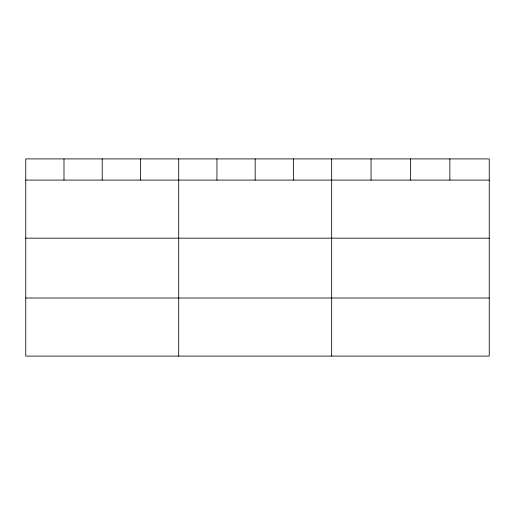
<?xml version="1.0" encoding="UTF-8"?>
<svg xmlns="http://www.w3.org/2000/svg" width="515" height="515" viewBox="0 0 515 515"><rect width="100%" height="100%" fill="white"/><g stroke="black" fill="none" stroke-linecap="round" stroke-linejoin="round"><path stroke-width="0.77" d="M489.25 180.089L489.25 356.097L25.75 356.097L25.75 158.903L489.25 158.903L489.25 180.089L25.75 180.089M25.75 238.168L489.25 238.168M25.75 298.011L489.25 298.011M449.853 158.903L449.853 180.089M410.455 158.903L410.455 180.089M371.058 158.903L371.058 180.089M331.66 158.903L331.66 356.097M293.421 158.903L293.421 180.089M255.183 158.903L255.183 180.089M216.944 158.903L216.944 180.089M178.705 158.903L178.705 356.097M140.466 158.903L140.466 180.089M102.228 158.903L102.228 180.089M63.989 158.903L63.989 180.089"/></g></svg>
